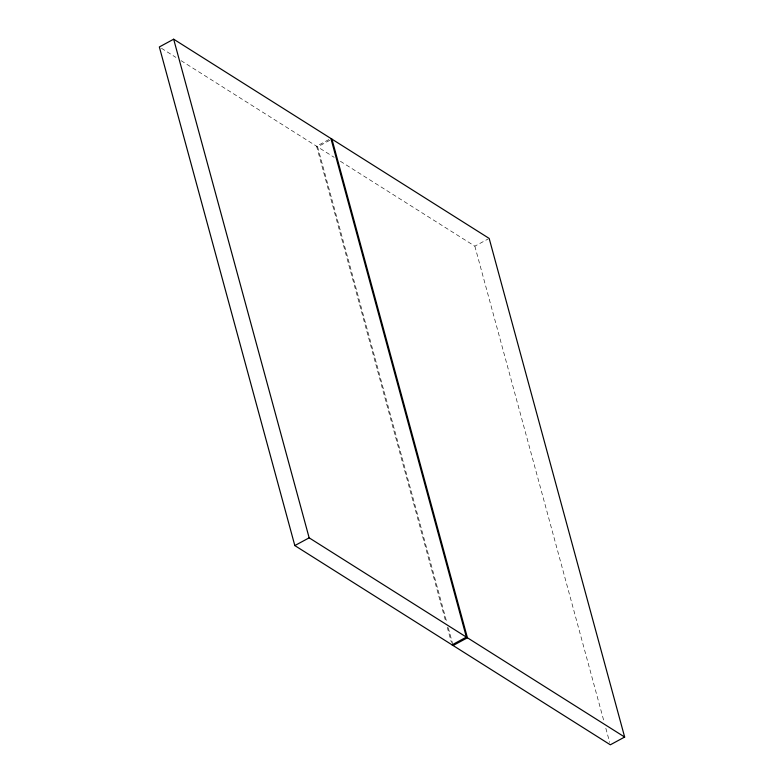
<?xml version="1.0" encoding="UTF-8"?>
<svg xmlns="http://www.w3.org/2000/svg" width="784" height="784" viewBox="0 0 784 784"><rect width="100%" height="100%" fill="white"/><g stroke="black" fill="none" stroke-linecap="round" stroke-linejoin="round"><path stroke-width="0.59" stroke-dasharray="3.92 2.94" d="M328.849 139.581L316.579 146.226L445.635 621.222M329.897 140.248L317.628 146.892L446.684 621.888M340.374 161.259L474.849 246.166L488.148 238.973M161.426 48.255L175.9 57.399M181.075 60.662L334.18 157.339M474.849 246.166L604.229 722.348M605.836 728.258L609.687 742.438M448.291 627.798L453.103 645.526M447.233 627.131L451.408 642.498"/><path stroke-width="1.18" d="M173.666 39.2L159.348 46.952L294.823 545.576L610.334 744.8L624.652 737.048L489.177 238.424L173.666 39.2L309.151 537.834L624.652 737.048M294.823 545.576L309.151 537.834M452.054 644.86L466.372 637.108L330.897 138.474M453.103 645.526L467.421 637.774L331.946 139.14"/></g></svg>
